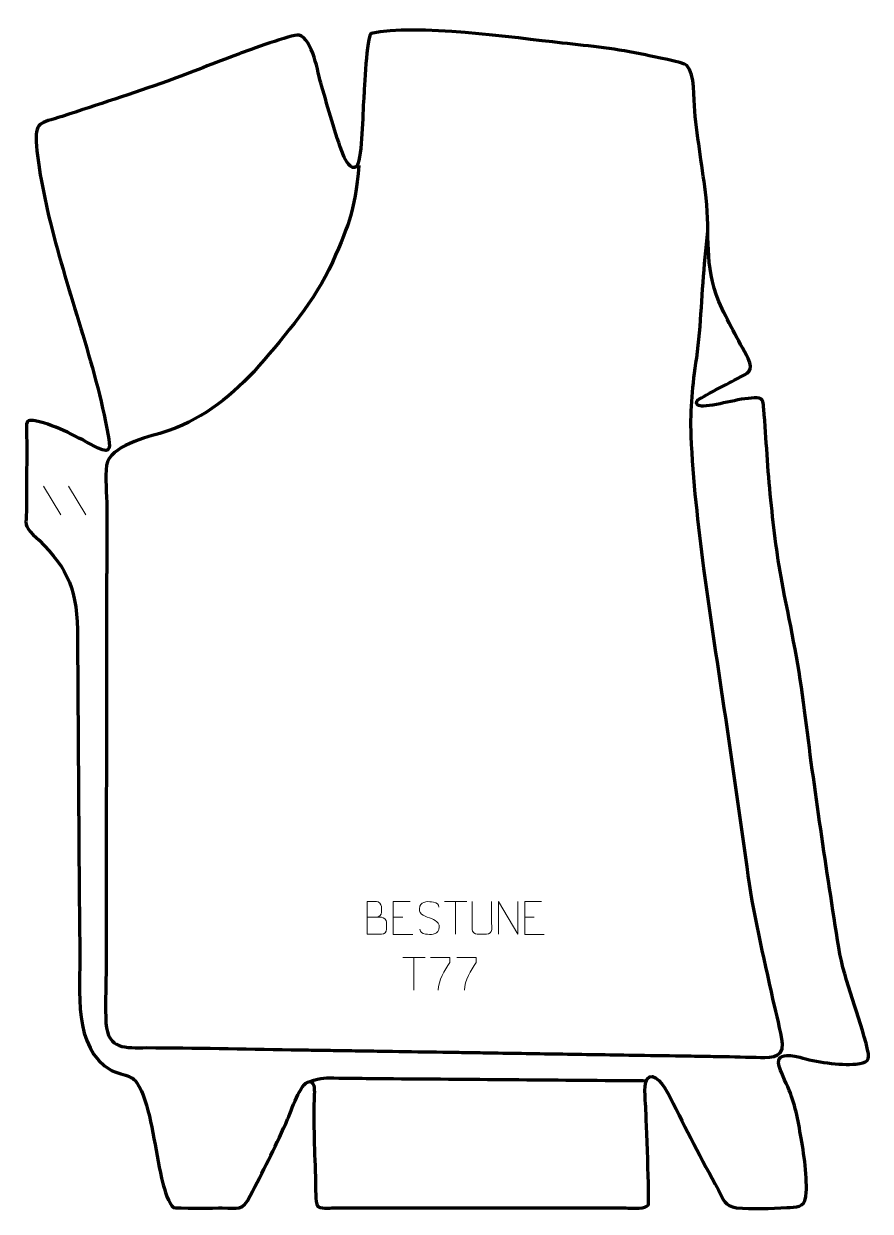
# Model space of a CAD drawing. Header units: millimetres. Extents: x 1257 to 1901, y 56 to 959.
import ezdxf

# ---------------------------------------------------------------- set-up
doc = ezdxf.new("R2010")
doc.units = ezdxf.units.MM
doc.header["$MEASUREMENT"] = 0
doc.layers.add('layer 2', color=7, linetype='Continuous')
doc.layers.add('layer 3', color=7, linetype='Continuous')

msp = doc.modelspace()

# ---------------------------------------------------------------- linework, layer by layer
at = {"layer": 'layer 2', "color": 142, "lineweight": 158}
for points, knots in [([(1511.5957, 851.6288), (1508.6369, 815.3587), (1503.1719, 804.7743), (1488.8255, 772.2406), (1488.8255, 772.2406), (1474.4473, 743.7888), (1452.4953, 718.6056), (1431.62, 694.6982), (1431.62, 694.6982), (1411.8003, 673.9203), (1390.362, 656.9585), (1362.5072, 648.5131), (1362.5072, 648.5131), (1350.508, 645.0347), (1321.7767, 638.2618), (1319.6883, 623.6647), (1319.6883, 623.6647), (1318.3853, 614.5571), (1319.8167, 601.2141), (1319.8037, 591.4738), (1319.8037, 591.4738), (1319.7888, 580.3652), (1319.7677, 569.2564), (1319.7502, 558.1477), (1319.7502, 558.1477), (1319.7408, 552.1171), (1319.7314, 546.0865), (1319.7219, 540.0558), (1319.7219, 540.0558), (1319.7125, 534.0252), (1319.7031, 527.9946), (1319.6936, 521.9639), (1319.6936, 521.9639), (1319.6539, 496.5718), (1319.6142, 471.1797), (1319.5745, 445.7876), (1319.5745, 445.7876), (1319.5645, 439.4396), (1319.5546, 433.0915), (1319.5447, 426.7435), (1319.5447, 426.7435), (1319.4558, 369.9286), (1319.3669, 313.1137), (1319.278, 256.2989), (1319.278, 256.2989), (1319.268, 249.9508), (1319.2581, 243.6028), (1319.2482, 237.2548), (1319.2482, 237.2548), (1319.2022, 225.0111), (1318.5202, 211.4134), (1319.2034, 199.3352), (1319.2034, 199.3352), (1320.742, 178.8602), (1333.8726, 180.6834), (1350.3422, 180.6578), (1350.3422, 180.6578), (1386.8346, 180.601), (1423.6333, 179.6874), (1460.151, 179.113), (1460.151, 179.113), (1460.151, 179.113), (1461.1036, 179.098), (1461.1036, 179.098), (1461.1036, 179.098), (1467.4543, 178.9981), (1473.8049, 178.8982), (1480.1556, 178.7983), (1480.1556, 178.7983), (1486.5063, 178.6985), (1492.857, 178.5986), (1499.2077, 178.4987), (1499.2077, 178.4987), (1505.5584, 178.3988), (1511.909, 178.2989), (1518.2597, 178.199), (1518.2597, 178.199), (1524.6104, 178.0991), (1530.9611, 177.9992), (1537.3118, 177.8993), (1537.3118, 177.8993), (1550.0131, 177.6995), (1562.7145, 177.4998), (1575.4158, 177.3), (1575.4158, 177.3), (1580.8139, 177.2151), (1586.212, 177.1302), (1591.6101, 177.0453), (1591.6101, 177.0453), (1597.9608, 176.9454), (1604.3114, 176.8455), (1610.6621, 176.7456), (1610.6621, 176.7456), (1629.3966, 176.4509), (1648.1311, 176.1562), (1666.8656, 175.8616), (1666.8656, 175.8616), (1685.9177, 175.5619), (1704.9697, 175.2622), (1724.0218, 174.9625), (1724.0218, 174.9625), (1736.7231, 174.7628), (1749.4245, 174.563), (1762.1259, 174.3632), (1762.1259, 174.3632), (1768.4765, 174.2633), (1774.8272, 174.1634), (1781.1779, 174.0635), (1781.1779, 174.0635), (1792.0914, 173.8918), (1803.0059, 173.5543), (1813.8931, 173.3797), (1813.8931, 173.3797), (1821.8095, 173.2073), (1834.9776, 171.8607), (1833.8202, 183.4958), (1833.8202, 183.4958), (1832.6866, 193.9514), (1829.1563, 206.1184), (1826.863, 216.6243), (1826.863, 216.6243), (1819.3478, 250.8892), (1811.5211, 283.2392), (1806.9142, 318.1747), (1806.9142, 318.1747), (1796.8451, 393.9508), (1784.5995, 469.3931), (1774.1469, 545.103), (1774.1469, 545.103), (1769.8205, 577.8268), (1765.8596, 612.7538), (1764.4141, 645.6913), (1764.4141, 645.6913), (1763.6668, 667.6597), (1765.4933, 683.785), (1768.6378, 705.3542), (1768.6378, 705.3542), (1772.1281, 730.488), (1772.5261, 756.3684), (1775.0626, 781.7574), (1775.0626, 781.7574), (1775.7299, 788.4371), (1776.3972, 795.1168), (1777.0645, 801.7965), (1777.0645, 801.7965), (1777.0645, 801.7965), (1777.1654, 802.8064), (1777.1654, 802.8064)], [0, 0, 0, 0, 0.02631579, 0.02631579, 0.02631579, 0.02631579, 0.05263158, 0.05263158, 0.05263158, 0.05263158, 0.07894737, 0.07894737, 0.07894737, 0.07894737, 0.10526316, 0.10526316, 0.10526316, 0.10526316, 0.13157895, 0.13157895, 0.13157895, 0.13157895, 0.15789474, 0.15789474, 0.15789474, 0.15789474, 0.18421053, 0.18421053, 0.18421053, 0.18421053, 0.21052632, 0.21052632, 0.21052632, 0.21052632, 0.23684211, 0.23684211, 0.23684211, 0.23684211, 0.26315789, 0.26315789, 0.26315789, 0.26315789, 0.28947368, 0.28947368, 0.28947368, 0.28947368, 0.31578947, 0.31578947, 0.31578947, 0.31578947, 0.34210526, 0.34210526, 0.34210526, 0.34210526, 0.36842105, 0.36842105, 0.36842105, 0.36842105, 0.39473684, 0.39473684, 0.39473684, 0.39473684, 0.42105263, 0.42105263, 0.42105263, 0.42105263, 0.44736842, 0.44736842, 0.44736842, 0.44736842, 0.47368421, 0.47368421, 0.47368421, 0.47368421, 0.5, 0.5, 0.5, 0.5, 0.52631579, 0.52631579, 0.52631579, 0.52631579, 0.55263158, 0.55263158, 0.55263158, 0.55263158, 0.57894737, 0.57894737, 0.57894737, 0.57894737, 0.60526316, 0.60526316, 0.60526316, 0.60526316, 0.63157895, 0.63157895, 0.63157895, 0.63157895, 0.65789474, 0.65789474, 0.65789474, 0.65789474, 0.68421053, 0.68421053, 0.68421053, 0.68421053, 0.71052632, 0.71052632, 0.71052632, 0.71052632, 0.73684211, 0.73684211, 0.73684211, 0.73684211, 0.76315789, 0.76315789, 0.76315789, 0.76315789, 0.78947368, 0.78947368, 0.78947368, 0.78947368, 0.81578947, 0.81578947, 0.81578947, 0.81578947, 0.84210526, 0.84210526, 0.84210526, 0.84210526, 0.86842105, 0.86842105, 0.86842105, 0.86842105, 0.89473684, 0.89473684, 0.89473684, 0.89473684, 0.92105263, 0.92105263, 0.92105263, 0.92105263, 0.94736842, 0.94736842, 0.94736842, 0.94736842, 1, 1, 1, 1]), ([(1473.8436, 154.72), (1484.1031, 158.1274), (1485.6579, 157.6478), (1496.2424, 157.5693), (1496.2424, 157.5693), (1504.2107, 157.5101), (1512.1769, 157.3388), (1520.1452, 157.2681), (1520.1452, 157.2681), (1551.9279, 157.0075), (1583.7107, 156.747), (1615.4935, 156.4864), (1615.4935, 156.4864), (1647.2763, 156.2258), (1679.0591, 155.9652), (1710.8418, 155.7046), (1710.8418, 155.7046), (1717.1984, 155.6525), (1723.5549, 155.6004), (1729.9115, 155.5483)], [0, 0, 0, 0, 0.16666667, 0.16666667, 0.16666667, 0.16666667, 0.33333333, 0.33333333, 0.33333333, 0.33333333, 0.5, 0.5, 0.5, 0.5, 0.66666667, 0.66666667, 0.66666667, 0.66666667, 1, 1, 1, 1])]:
    msp.add_open_spline(points, degree=3, knots=knots, dxfattribs=at)
at = {"layer": 'layer 2', "color": 142, "lineweight": 9}
for points in [[(1271.747, 607.708), (1271.747, 607.708), (1284.9069, 585.8416), (1284.9069, 585.8416)], [(1271.747, 607.708), (1271.747, 607.708), (1284.9069, 585.8416), (1284.9069, 585.8416)], [(1290.6178, 607.708), (1290.6178, 607.708), (1303.7778, 585.8416), (1303.7778, 585.8416)], [(1290.6178, 607.708), (1290.6178, 607.708), (1303.7778, 585.8416), (1303.7778, 585.8416)], [(1576.7282, 291.8662), (1576.7282, 291.8662), (1593.7154, 291.8662), (1593.7154, 291.8662)], [(1585.222, 266.9362), (1585.222, 266.9362), (1585.222, 291.8897), (1585.222, 291.8897)], [(1537.7835, 279.8362), (1537.7835, 279.8362), (1544.9516, 279.8362), (1544.9516, 279.8362)], [(1637.7835, 279.8362), (1637.7835, 279.8362), (1644.9516, 279.8362), (1644.9516, 279.8362)], [(1545.0132, 249.2282), (1545.0132, 249.2282), (1562.0004, 249.2282), (1562.0004, 249.2282)], [(1553.507, 224.2982), (1553.507, 224.2982), (1553.507, 249.2517), (1553.507, 249.2517)]]:
    msp.add_open_spline(points, degree=3, dxfattribs=at)
for points, knots in [([(1517.8815, 279.8362), (1521.5201, 279.8366), (1525.1072, 279.8366), (1528.7466, 279.8362), (1528.7466, 279.8362), (1530.722, 279.8189), (1532.6456, 278.0828), (1532.6456, 276.0332), (1532.6456, 276.0332), (1532.6452, 274.9046), (1532.6452, 271.8552), (1532.6456, 270.7263), (1532.6456, 270.7263), (1532.6632, 268.8684), (1531.1211, 266.8545), (1528.7996, 266.8714), (1528.7996, 266.8714), (1525.1598, 266.8718), (1521.5204, 266.8718), (1517.8815, 266.8714), (1517.8815, 266.8714), (1517.8815, 275.1897), (1517.8815, 283.5075), (1517.8815, 291.825), (1517.8815, 291.825), (1520.2552, 291.825), (1522.6293, 291.825), (1525.0035, 291.825), (1525.0035, 291.825), (1526.6843, 291.8426), (1528.7811, 289.9321), (1528.7988, 287.9697), (1528.7988, 287.9697), (1528.7984, 285.9036), (1528.7984, 285.7576), (1528.7988, 283.6911), (1528.7988, 283.6911), (1528.8161, 281.625), (1526.9616, 279.8189), (1524.9516, 279.8362)], [0, 0, 0, 0, 0.09090909, 0.09090909, 0.09090909, 0.09090909, 0.18181818, 0.18181818, 0.18181818, 0.18181818, 0.27272727, 0.27272727, 0.27272727, 0.27272727, 0.36363636, 0.36363636, 0.36363636, 0.36363636, 0.45454545, 0.45454545, 0.45454545, 0.45454545, 0.54545455, 0.54545455, 0.54545455, 0.54545455, 0.63636364, 0.63636364, 0.63636364, 0.63636364, 0.72727273, 0.72727273, 0.72727273, 0.72727273, 0.81818182, 0.81818182, 0.81818182, 0.81818182, 1, 1, 1, 1]), ([(1550.6574, 291.7159), (1550.6574, 291.7159), (1537.7835, 291.7159), (1537.7835, 291.7159), (1537.7835, 291.7159), (1537.7835, 291.7159), (1537.7835, 266.7623), (1537.7835, 266.7623), (1537.7835, 266.7623), (1537.7835, 266.7623), (1552.6493, 266.7623), (1552.6493, 266.7623)], [0, 0, 0, 0, 0.25, 0.25, 0.25, 0.25, 0.5, 0.5, 0.5, 0.5, 1, 1, 1, 1]), ([(1565.2218, 279.413), (1560.9735, 280.8834), (1556.0654, 282.6792), (1558.0705, 288.1995), (1558.0705, 288.1995), (1559.574, 292.3394), (1564.7876, 291.9509), (1568.3912, 291.3498), (1568.3912, 291.3498), (1571.2518, 290.8726), (1572.1165, 289.6594), (1572.4271, 287.5753)], [0, 0, 0, 0, 0.25, 0.25, 0.25, 0.25, 0.5, 0.5, 0.5, 0.5, 1, 1, 1, 1]), ([(1612.549, 291.8939), (1612.5486, 286.3544), (1612.6444, 276.1526), (1612.6448, 270.6122), (1612.6448, 270.6122), (1612.505, 268.3727), (1610.8278, 266.9465), (1608.6801, 266.936), (1608.6801, 266.936), (1606.3482, 266.9364), (1604.0163, 266.9364), (1601.6848, 266.936), (1601.6848, 266.936), (1599.7598, 266.8345), (1597.7877, 268.651), (1597.7989, 270.5955), (1597.7989, 270.5955), (1597.7992, 276.1574), (1597.8946, 286.3328), (1597.8942, 291.8939)], [0, 0, 0, 0, 0.16666667, 0.16666667, 0.16666667, 0.16666667, 0.33333333, 0.33333333, 0.33333333, 0.33333333, 0.5, 0.5, 0.5, 0.5, 0.66666667, 0.66666667, 0.66666667, 0.66666667, 1, 1, 1, 1]), ([(1617.8944, 266.9362), (1617.8944, 266.9362), (1617.8944, 291.8897), (1617.8944, 291.8897), (1617.8944, 291.8897), (1617.8944, 291.8897), (1632.5492, 266.9362), (1632.5492, 266.9362), (1632.5492, 266.9362), (1632.5492, 266.9362), (1632.5492, 291.8897), (1632.5492, 291.8897)], [0, 0, 0, 0, 0.25, 0.25, 0.25, 0.25, 0.5, 0.5, 0.5, 0.5, 1, 1, 1, 1]), ([(1650.6574, 291.7159), (1650.6574, 291.7159), (1637.7835, 291.7159), (1637.7835, 291.7159), (1637.7835, 291.7159), (1637.7835, 291.7159), (1637.7835, 266.7623), (1637.7835, 266.7623), (1637.7835, 266.7623), (1637.7835, 266.7623), (1652.6493, 266.7623), (1652.6493, 266.7623)], [0, 0, 0, 0, 0.25, 0.25, 0.25, 0.25, 0.5, 0.5, 0.5, 0.5, 1, 1, 1, 1]), ([(1565.2218, 279.4129), (1569.2404, 277.7662), (1574.2699, 275.8779), (1572.4359, 270.5176), (1572.4359, 270.5176), (1570.9761, 266.2512), (1566.0653, 266.5079), (1562.3392, 267.0626), (1562.3392, 267.0626), (1559.5892, 267.4724), (1558.3683, 268.6859), (1557.9903, 270.7981)], [0, 0, 0, 0, 0.25, 0.25, 0.25, 0.25, 0.5, 0.5, 0.5, 0.5, 1, 1, 1, 1]), ([(1566.0987, 249.2542), (1566.0987, 249.2542), (1580.9148, 249.2542), (1580.9148, 249.2542), (1580.9148, 249.2542), (1580.9145, 248.0046), (1580.9145, 246.755), (1580.9148, 245.5052), (1580.9148, 245.5052), (1576.9204, 239.5081), (1572.0052, 231.6745), (1572.0052, 224.2957)], [0, 0, 0, 0, 0.25, 0.25, 0.25, 0.25, 0.5, 0.5, 0.5, 0.5, 1, 1, 1, 1]), ([(1586.0987, 249.2542), (1586.0987, 249.2542), (1600.9148, 249.2542), (1600.9148, 249.2542), (1600.9148, 249.2542), (1600.9145, 248.0046), (1600.9145, 246.755), (1600.9148, 245.5052), (1600.9148, 245.5052), (1596.9204, 239.5081), (1592.0052, 231.6745), (1592.0052, 224.2957)], [0, 0, 0, 0, 0.25, 0.25, 0.25, 0.25, 0.5, 0.5, 0.5, 0.5, 1, 1, 1, 1])]:
    msp.add_open_spline(points, degree=3, knots=knots, dxfattribs=at)
at = {"layer": 'layer 3', "color": 242, "lineweight": 158}
msp.add_open_spline([(1365.8892, 915.6898), (1383.9587, 922.0375), (1401.8402, 929.7395), (1419.9685, 936.2937), (1419.9685, 936.2937), (1427.4614, 939.0064), (1460.6497, 951.3408), (1466.0543, 950.7792), (1466.0543, 950.7792), (1476.6575, 947.3916), (1480.2291, 922.259), (1483.1674, 912.5027), (1483.1674, 912.5027), (1488.4715, 894.5983), (1493.034, 876.7058), (1499.904, 859.2907), (1499.904, 859.2907), (1501.1026, 856.3), (1505.6574, 846.9389), (1509.9855, 850.8439), (1509.9855, 850.8439), (1514.4416, 860.4059), (1514.331, 890.2995), (1515.2917, 902.6583), (1515.2917, 902.6583), (1515.7254, 909.3045), (1517.4719, 949.6921), (1520.9252, 951.954), (1520.9252, 951.954), (1554.5192, 959.3709), (1629.9358, 948.7734), (1666.2503, 944.6714), (1666.2503, 944.6714), (1688.3336, 942.2729), (1707.7763, 940.4078), (1729.6386, 935.6137), (1729.6386, 935.6137), (1734.7099, 934.5671), (1758.5463, 930.0453), (1761.1089, 927.7069), (1761.1089, 927.7069), (1767.5927, 920.4667), (1766.119, 902.7233), (1767.1207, 892.9054), (1767.1207, 892.9054), (1769.4582, 870.7133), (1773.019, 849.0252), (1775.8517, 826.9662), (1775.8517, 826.9662), (1778.7201, 798.7198), (1774.1648, 775.733), (1785.4924, 748.232), (1785.4924, 748.232), (1792.0126, 732.979), (1800.2659, 719.3202), (1807.8387, 704.6713), (1807.8387, 704.6713), (1812.3613, 695.2954), (1807.7172, 693.8205), (1799.6363, 689.528), (1799.6363, 689.528), (1795.619, 687.394), (1770.5941, 674.6474), (1769.2913, 673.0494), (1769.2913, 673.0494), (1766.8444, 670.048), (1770.4558, 668.3623), (1773.4556, 668.4749), (1773.4556, 668.4749), (1786.185, 669.2538), (1803.3891, 675.3691), (1814.4822, 674.7835), (1814.4822, 674.7835), (1819.876, 674.4988), (1819.2338, 670.9227), (1819.6643, 666.1606), (1819.6643, 666.1606), (1821.6307, 643.0482), (1822.5827, 620.3133), (1825.0246, 597.1479), (1825.0246, 597.1479), (1827.4278, 574.0571), (1829.9394, 553.0141), (1834.3776, 530.1551), (1834.3776, 530.1551), (1840.5859, 498.815), (1846.8934, 468.9938), (1850.7044, 437.1598), (1850.7044, 437.1598), (1858.184, 376.9744), (1867.3008, 316.6934), (1876.6537, 256.764), (1876.6537, 256.764), (1881.4181, 229.3999), (1892.4875, 205.4909), (1898.655, 179.0932), (1898.655, 179.0932), (1900.6694, 170.4714), (1898.4284, 169.3674), (1889.7963, 168.1415), (1889.7963, 168.1415), (1877.7238, 167.2312), (1858.6589, 169.8144), (1847.0124, 173.3404), (1847.0124, 173.3404), (1824.919, 178.5708), (1829.942, 168.3416), (1836.7875, 153.52), (1836.7875, 153.52), (1843.2179, 139.5973), (1845.0577, 129.1522), (1847.7009, 114.2569), (1847.7009, 114.2569), (1850.0374, 101.09), (1853.2155, 80.8931), (1851.6756, 67.7701), (1851.6756, 67.7701), (1851.6756, 67.7701), (1851.5899, 67.102), (1851.5899, 67.102), (1851.5899, 67.102), (1850.429, 58.8025), (1844.0932, 59.5768), (1837.1593, 59.0597), (1837.1593, 59.0597), (1825.2746, 58.3119), (1810.6773, 57.9557), (1798.847, 58.8015), (1798.847, 58.8015), (1789.5963, 60.3768), (1789.2916, 64.8715), (1785.149, 72.3786), (1785.149, 72.3786), (1772.3842, 95.5416), (1760.3121, 118.9944), (1748.5393, 142.6738), (1748.5393, 142.6738), (1746.4593, 146.8596), (1738.6079, 161.229), (1732.6087, 158.5669), (1732.6087, 158.5669), (1727.4253, 155.409), (1729.6785, 141.0384), (1729.8935, 135.6058), (1729.8935, 135.6058), (1730.2069, 127.3909), (1732.8209, 62.8736), (1731.853, 61.1958), (1731.853, 61.1958), (1729.7755, 57.5943), (1720.3489, 58.6746), (1716.4985, 58.7074), (1716.4985, 58.7074), (1711.7038, 58.7482), (1706.9087, 58.7926), (1702.1138, 58.8059), (1702.1138, 58.8059), (1632.1778, 58.8051), (1562.2086, 58.8812), (1492.2761, 58.7694), (1492.2761, 58.7694), (1489.4936, 58.765), (1481.6738, 57.9928), (1480.0202, 60.3305), (1480.0202, 60.3305), (1478.5046, 62.4731), (1478.724, 74.9492), (1478.6377, 78.3086), (1478.6377, 78.3086), (1478.0389, 100.7552), (1476.7437, 122.8605), (1477.6953, 145.3425), (1477.6953, 145.3425), (1477.8261, 148.4325), (1478.0246, 156.9828), (1472.5178, 154.4311), (1472.5178, 154.4311), (1465.8023, 150.73), (1459.4018, 130.4962), (1455.9605, 122.781), (1455.9605, 122.781), (1447.6223, 104.3219), (1438.3314, 85.9178), (1428.9219, 67.9754), (1428.9219, 67.9754), (1422.7718, 56.2482), (1419.9514, 58.7355), (1407.7107, 58.7903), (1407.7107, 58.7903), (1403.1326, 58.7726), (1372.0073, 58.2852), (1370.5184, 59.1468), (1370.5184, 59.1468), (1367.1726, 61.083), (1363.4458, 73.6291), (1362.465, 77.2735), (1362.465, 77.2735), (1356.9958, 98.6613), (1354.9545, 124.5719), (1347.4461, 144.6513), (1347.4461, 144.6513), (1339.9471, 161.8348), (1338.3164, 157.0536), (1323.2885, 163.3226), (1323.2885, 163.3226), (1293.579, 180.6319), (1299.6269, 224.3333), (1299.2904, 253.4864), (1299.2904, 253.4864), (1298.3701, 335.1475), (1298.1384, 416.805), (1297.4762, 498.4661), (1297.4762, 498.4661), (1296.5794, 532.7632), (1288.3847, 547.5246), (1263.8624, 570.8056), (1263.8624, 570.8056), (1256.6334, 577.6686), (1258.5241, 578.9987), (1258.6173, 588.4487), (1258.6173, 588.4487), (1258.7917, 609.9571), (1259.0434, 631.9607), (1258.7476, 653.4393), (1258.7476, 653.4393), (1258.6846, 658.0116), (1260.8223, 658.0288), (1265.2533, 657.4218), (1265.2533, 657.4218), (1282.8784, 653.5845), (1297.3995, 644.7752), (1313.1635, 636.6954), (1313.1635, 636.6954), (1323.8114, 631.2379), (1322.0753, 638.401), (1320.8776, 646.33), (1320.8776, 646.33), (1310.685, 702.132), (1290.2705, 753.4975), (1276.9066, 808.0734), (1276.9066, 808.0734), (1272.6198, 825.7981), (1267.7776, 848.1885), (1266.3722, 866.1657), (1266.3722, 866.1657), (1264.8523, 885.607), (1268.5383, 883.2573), (1285.8612, 888.9217), (1285.8612, 888.9217), (1312.6009, 897.6654), (1339.3414, 906.3731), (1365.8892, 915.6898)], degree=3, knots=[0, 0, 0, 0, 0.015625, 0.015625, 0.015625, 0.015625, 0.03125, 0.03125, 0.03125, 0.03125, 0.046875, 0.046875, 0.046875, 0.046875, 0.0625, 0.0625, 0.0625, 0.0625, 0.078125, 0.078125, 0.078125, 0.078125, 0.09375, 0.09375, 0.09375, 0.09375, 0.109375, 0.109375, 0.109375, 0.109375, 0.125, 0.125, 0.125, 0.125, 0.140625, 0.140625, 0.140625, 0.140625, 0.15625, 0.15625, 0.15625, 0.15625, 0.171875, 0.171875, 0.171875, 0.171875, 0.1875, 0.1875, 0.1875, 0.1875, 0.203125, 0.203125, 0.203125, 0.203125, 0.21875, 0.21875, 0.21875, 0.21875, 0.234375, 0.234375, 0.234375, 0.234375, 0.25, 0.25, 0.25, 0.25, 0.265625, 0.265625, 0.265625, 0.265625, 0.28125, 0.28125, 0.28125, 0.28125, 0.296875, 0.296875, 0.296875, 0.296875, 0.3125, 0.3125, 0.3125, 0.3125, 0.328125, 0.328125, 0.328125, 0.328125, 0.34375, 0.34375, 0.34375, 0.34375, 0.359375, 0.359375, 0.359375, 0.359375, 0.375, 0.375, 0.375, 0.375, 0.390625, 0.390625, 0.390625, 0.390625, 0.40625, 0.40625, 0.40625, 0.40625, 0.421875, 0.421875, 0.421875, 0.421875, 0.4375, 0.4375, 0.4375, 0.4375, 0.453125, 0.453125, 0.453125, 0.453125, 0.46875, 0.46875, 0.46875, 0.46875, 0.484375, 0.484375, 0.484375, 0.484375, 0.5, 0.5, 0.5, 0.5, 0.515625, 0.515625, 0.515625, 0.515625, 0.53125, 0.53125, 0.53125, 0.53125, 0.546875, 0.546875, 0.546875, 0.546875, 0.5625, 0.5625, 0.5625, 0.5625, 0.578125, 0.578125, 0.578125, 0.578125, 0.59375, 0.59375, 0.59375, 0.59375, 0.609375, 0.609375, 0.609375, 0.609375, 0.625, 0.625, 0.625, 0.625, 0.640625, 0.640625, 0.640625, 0.640625, 0.65625, 0.65625, 0.65625, 0.65625, 0.671875, 0.671875, 0.671875, 0.671875, 0.6875, 0.6875, 0.6875, 0.6875, 0.703125, 0.703125, 0.703125, 0.703125, 0.71875, 0.71875, 0.71875, 0.71875, 0.734375, 0.734375, 0.734375, 0.734375, 0.75, 0.75, 0.75, 0.75, 0.765625, 0.765625, 0.765625, 0.765625, 0.78125, 0.78125, 0.78125, 0.78125, 0.796875, 0.796875, 0.796875, 0.796875, 0.8125, 0.8125, 0.8125, 0.8125, 0.828125, 0.828125, 0.828125, 0.828125, 0.84375, 0.84375, 0.84375, 0.84375, 0.859375, 0.859375, 0.859375, 0.859375, 0.875, 0.875, 0.875, 0.875, 0.890625, 0.890625, 0.890625, 0.890625, 0.90625, 0.90625, 0.90625, 0.90625, 0.921875, 0.921875, 0.921875, 0.921875, 0.9375, 0.9375, 0.9375, 0.9375, 0.953125, 0.953125, 0.953125, 0.953125, 0.96875, 0.96875, 0.96875, 0.96875, 1, 1, 1, 1], dxfattribs=at)

doc.saveas('drawing.dxf')
